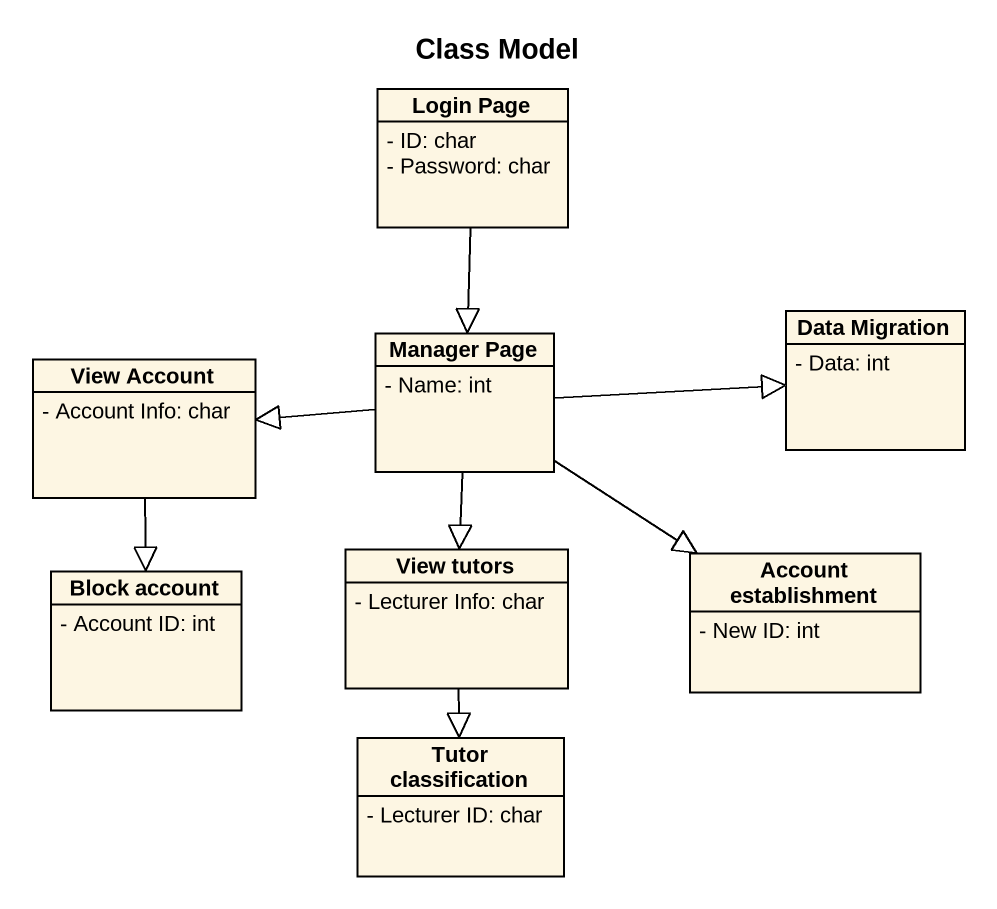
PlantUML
@startuml
title Class Model
hide circle
hide empty members
skinparam classAttributeIconSize 0
class "Login Page" as Login_Page {
  - ID: char
  - Password: char
}
class "View Account" as View_Account {
  - Account Info: char
}
class "Manager Page" as Manager_Page {
  - Name: int
}
class "Data Migration" as Data_Migration {
  - Data: int
}
class "Block account" as Block_account {
  - Account ID: int
}
class "View tutors" as View_tutors {
  - Lecturer Info: char
}
class "Account establishment" as Account_establishment {
  - New ID: int
}
class "Tutor classification" as Tutor_classification {
  - Lecturer ID: char
}
Login_Page --|> Manager_Page
View_Account --|> Block_account
Manager_Page -left-|> View_Account
Manager_Page -right-|> Data_Migration
Manager_Page --|> View_tutors
Manager_Page --|> Account_establishment
View_tutors --|> Tutor_classification
@enduml
